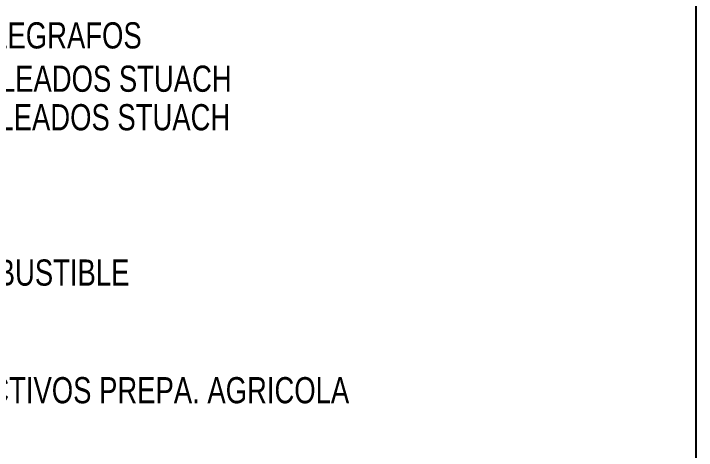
# Model space of a CAD drawing. Header units: millimetres. Extents: x 740 to 5908, y 1492 to 3373.
# Drawn here: x 5657.6 to 5907.8, y 2055.9 to 2215.9 of the extents above; entities that cross this region are included whole.
import ezdxf

# ---------------------------------------------------------------- set-up
doc = ezdxf.new("R2010")
doc.units = ezdxf.units.MM
doc.layers.add('ZMARCO', color=7, linetype='Continuous')
doc.styles.add('WMF-ARIAL0', font='arial.ttf')

msp = doc.modelspace()

# ---------------------------------------------------------------- linework, layer by layer
at = {"layer": 'ZMARCO', "color": 7}
msp.add_lwpolyline([(3863.17, 1895.82), (5907.8, 1895.82), (5907.8, 3271.78), (3863.17, 3271.78)], close=True, dxfattribs=at)

# ---------------------------------------------------------------- texts
at = {"color": 7, "style": 'WMF-ARIAL0', "width": 0.75}
for s, p in [('088 1C CORREOS Y TELEGRAFOS', (5538.57, 2203.15)), ('089  1B COMEDOR EMPLEADOS STUACH', (5538.03, 2187.27)), ('089  1A COMEDOR EMPLEADOS STUACH', (5537.49, 2173.15)), ('090 1D DEPOSITO COMBUSTIBLE', (5537.98, 2116.22)), ('092  ALMACEN DE REACTIVOS PREPA. AGRICOLA', (5537.48, 2073.11))]:
    msp.add_text(s, height=9.6, dxfattribs=at).set_placement(p)

doc.saveas('drawing.dxf')
